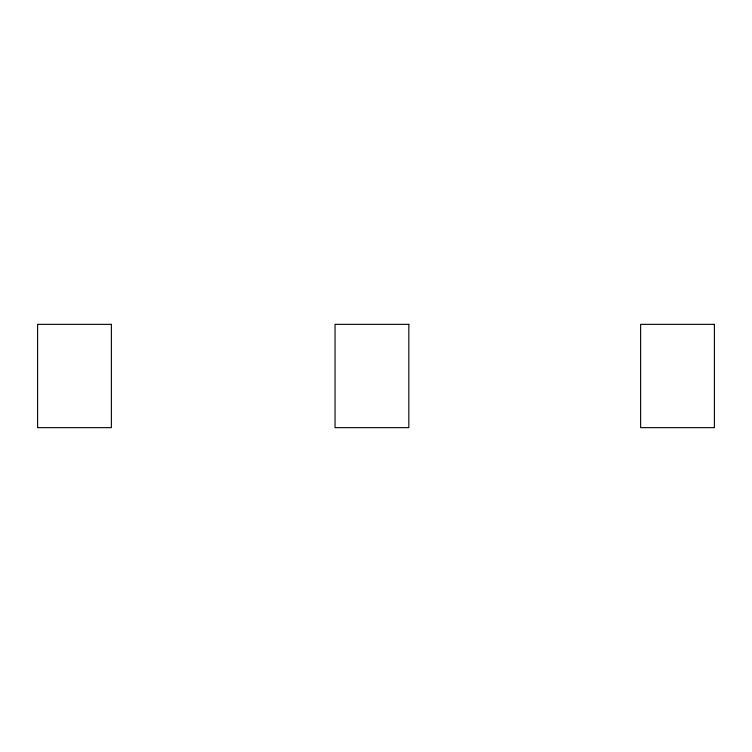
<?xml version="1.0" encoding="UTF-8"?>
<svg xmlns="http://www.w3.org/2000/svg" width="752" height="752" viewBox="0 0 752 752"><rect width="100%" height="100%" fill="white"/><g stroke="black" fill="none" stroke-linecap="round" stroke-linejoin="round"><path stroke-width="1.13" d="M111.381 324.356L37.6 324.356L37.6 427.644L111.381 427.644L111.381 324.356M408.825 324.356L335.044 324.356L335.044 427.644L408.825 427.644L408.825 324.356M714.4 324.356L640.619 324.356L640.619 427.644L714.4 427.644L714.4 324.356"/></g></svg>
